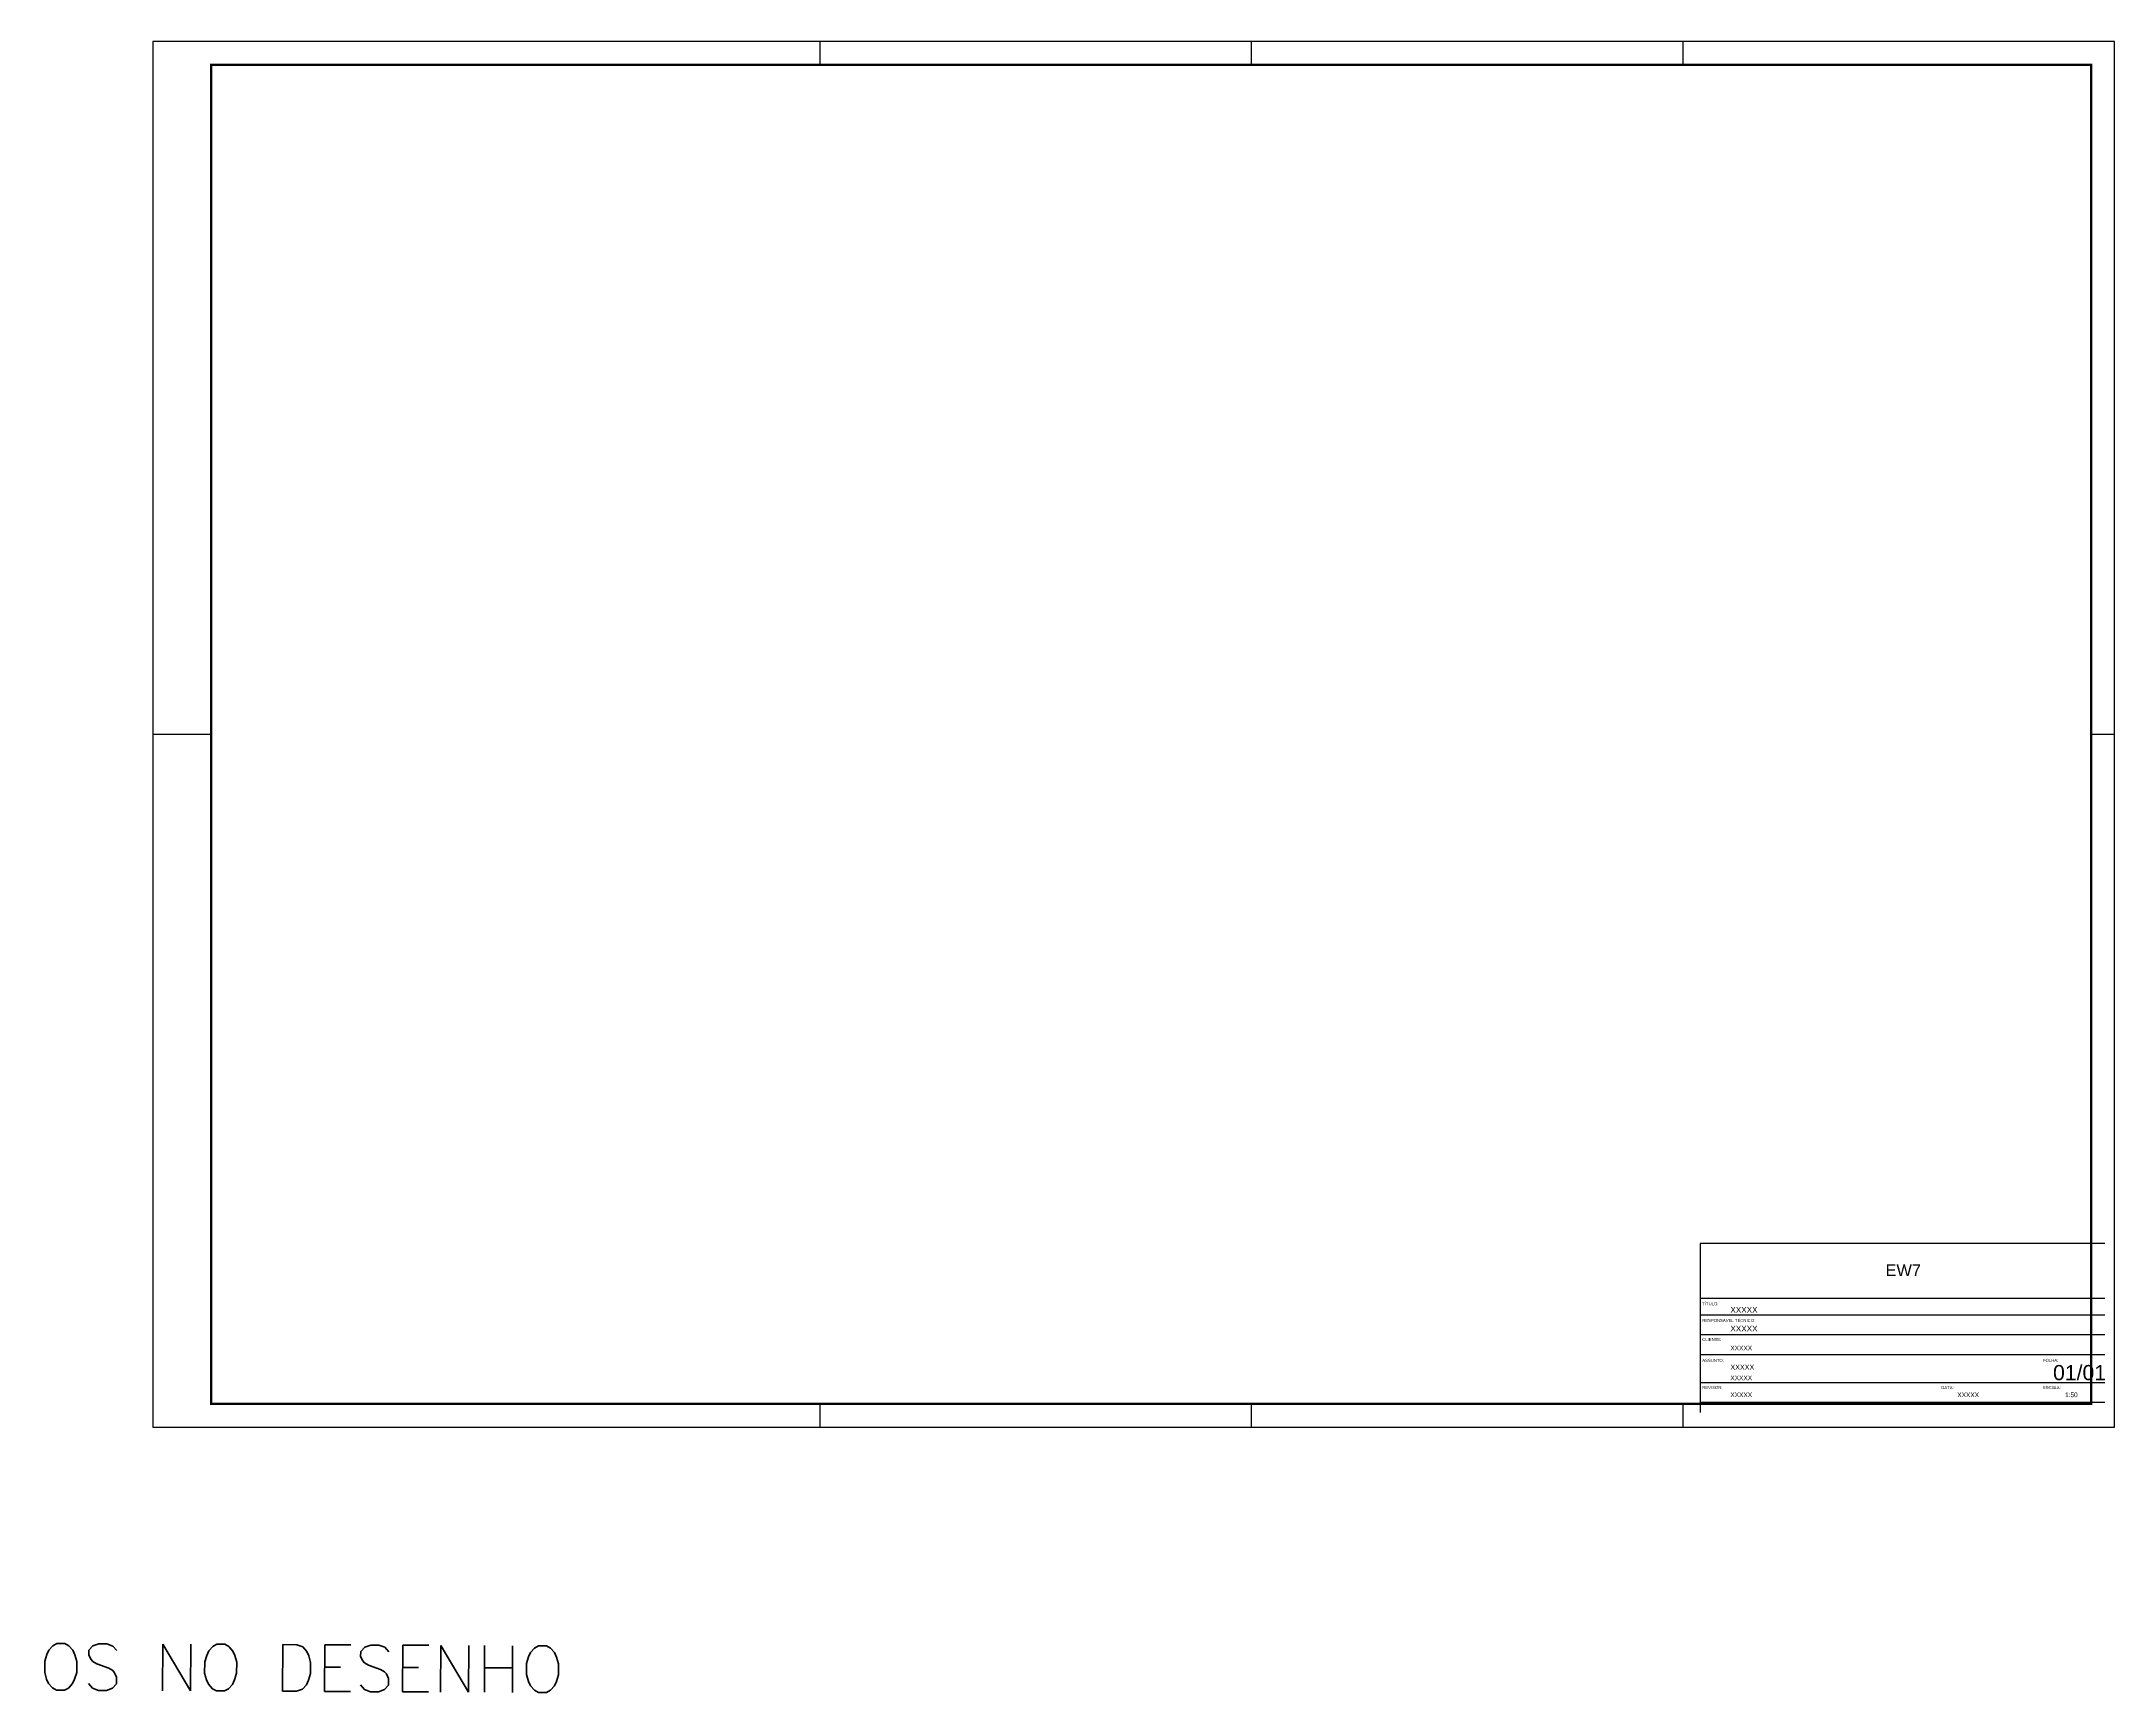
# Model space of a CAD drawing. Extents: x -1057 to 3416, y -340 to 4111.
# Drawn here: x 1187 to 2076, y 794 to 1502 of the extents above; entities that cross this region are included whole.
import ezdxf

# ---------------------------------------------------------------- set-up
doc = ezdxf.new("R2010")
doc.units = 0
doc.header["$LTSCALE"] = 50
doc.linetypes.add('CONTINU', pattern=[0])
doc.linetypes.add('DGN Style 1', pattern=[0.003115, 5.18318e-06, -0.00311])
doc.layers.add('ARQ-FOLHA', color=7, linetype='Continuous')
doc.layers.add('Margem A3', color=8, linetype='DGN Style 1', lineweight=0)
doc.styles.add('arial', font='arial.ttf')
doc.styles.get("Standard").update_dxf_attribs({"font": 'romans.shx'})

# ---------------------------------------------------------------- blocks, each defined once
blk = doc.blocks.new('FOLHA A1')
at = {"layer": 'ARQ-FOLHA'}
for p, q in [((841, 0), (0, 0)), ((0, 0), (0, -594)), ((286, -10), (286, 0)), ((471, -10), (471, 0)), ((656, -10), (656, 0)), ((841, -594), (841, 0)), ((0, -297), (25, -297)), ((831, -297), (841, -297)), ((286, -594), (286, -584)), ((471, -594), (471, -584)), ((656, -594), (656, -584)), ((0, -594), (841, -594))]:
    blk.add_line(p, q, dxfattribs=at)
at = {"layer": 'ARQ-FOLHA', "const_width": 1}
blk.add_lwpolyline([(25, -10), (25, -584), (831, -584), (831, -10), (25, -10)], dxfattribs=at)

msp = doc.modelspace()

# ---------------------------------------------------------------- linework, layer by layer
at = {"layer": 'ARQ-FOLHA'}
for p, q in [((2071.885, 986.529), (1898.385, 986.529)), ((1898.385, 986.529), (1898.385, 914.198)), ((2071.885, 963.012), (1898.385, 963.012)), ((2071.885, 955.812), (1898.385, 955.812)), ((2071.885, 947.362), (1898.385, 947.362)), ((1898.385, 947.362), (1898.385, 947.362)), ((2071.885, 938.912), (1898.385, 938.912)), ((1898.385, 937.912), (1898.385, 937.912)), ((2071.885, 926.79), (1898.385, 926.79)), ((2071.885, 918.387), (1898.385, 918.387))]:
    msp.add_line(p, q, dxfattribs=at)

# ---------------------------------------------------------------- block references
msp.add_blockref('FOLHA A1', (1234.989, 1501.862), dxfattribs=at)

# ---------------------------------------------------------------- texts
at = {"layer": 'ARQ-FOLHA', "style": 'arial'}
for s, height, p in [('EW7 ', 5, (1977.855, 972.594)), ('TÍTULO:', 1.3, (1899.218, 960.112)), ('RESPONSÁVEL TÉCNICO:', 1.3, (1899.218, 952.912)), ('XXXXX', 2.5, (1911.296, 956.897)), ('XXXXX', 2.5, (1911.296, 948.857)), ('CLIENTE:', 1.3, (1899.218, 944.824)), ('XXXXX', 2, (1911.296, 940.769)), ('ASSUNTO:', 1.3, (1899.218, 935.829)), ('XXXXX', 2.2, (1911.296, 932.466)), ('FOLHA:', 1.3, (2045.307, 935.829)), ('REVISOR:', 1.3, (1899.218, 924.161)), ('XXXXX', 2, (1911.296, 927.981)), ('DATA:', 1.3, (2001.714, 924.161)), ('ESCALA:', 1.3, (2045.273, 924.161)), ('XXXXX', 2, (1911.296, 920.707)), ('XXXXX', 2, (2008.581, 920.707)), ('1:50', 2, (2054.763, 920.707))]:
    msp.add_text(s, height=height, dxfattribs=at).set_placement(p)
msp.add_attdef('01/01', (2049.632, 927.986), '01', height=6.5, dxfattribs=at)
at = {"layer": 'Margem A3', "color": 7, "linetype": 'CONTINU', "lineweight": -2}
msp.add_text('PROJETOS E DETALHES UTILIZADOS NO DESENHO', height=20, rotation=359.723282, dxfattribs=at).set_placement((752.265, 797.232))

doc.saveas('drawing.dxf')
